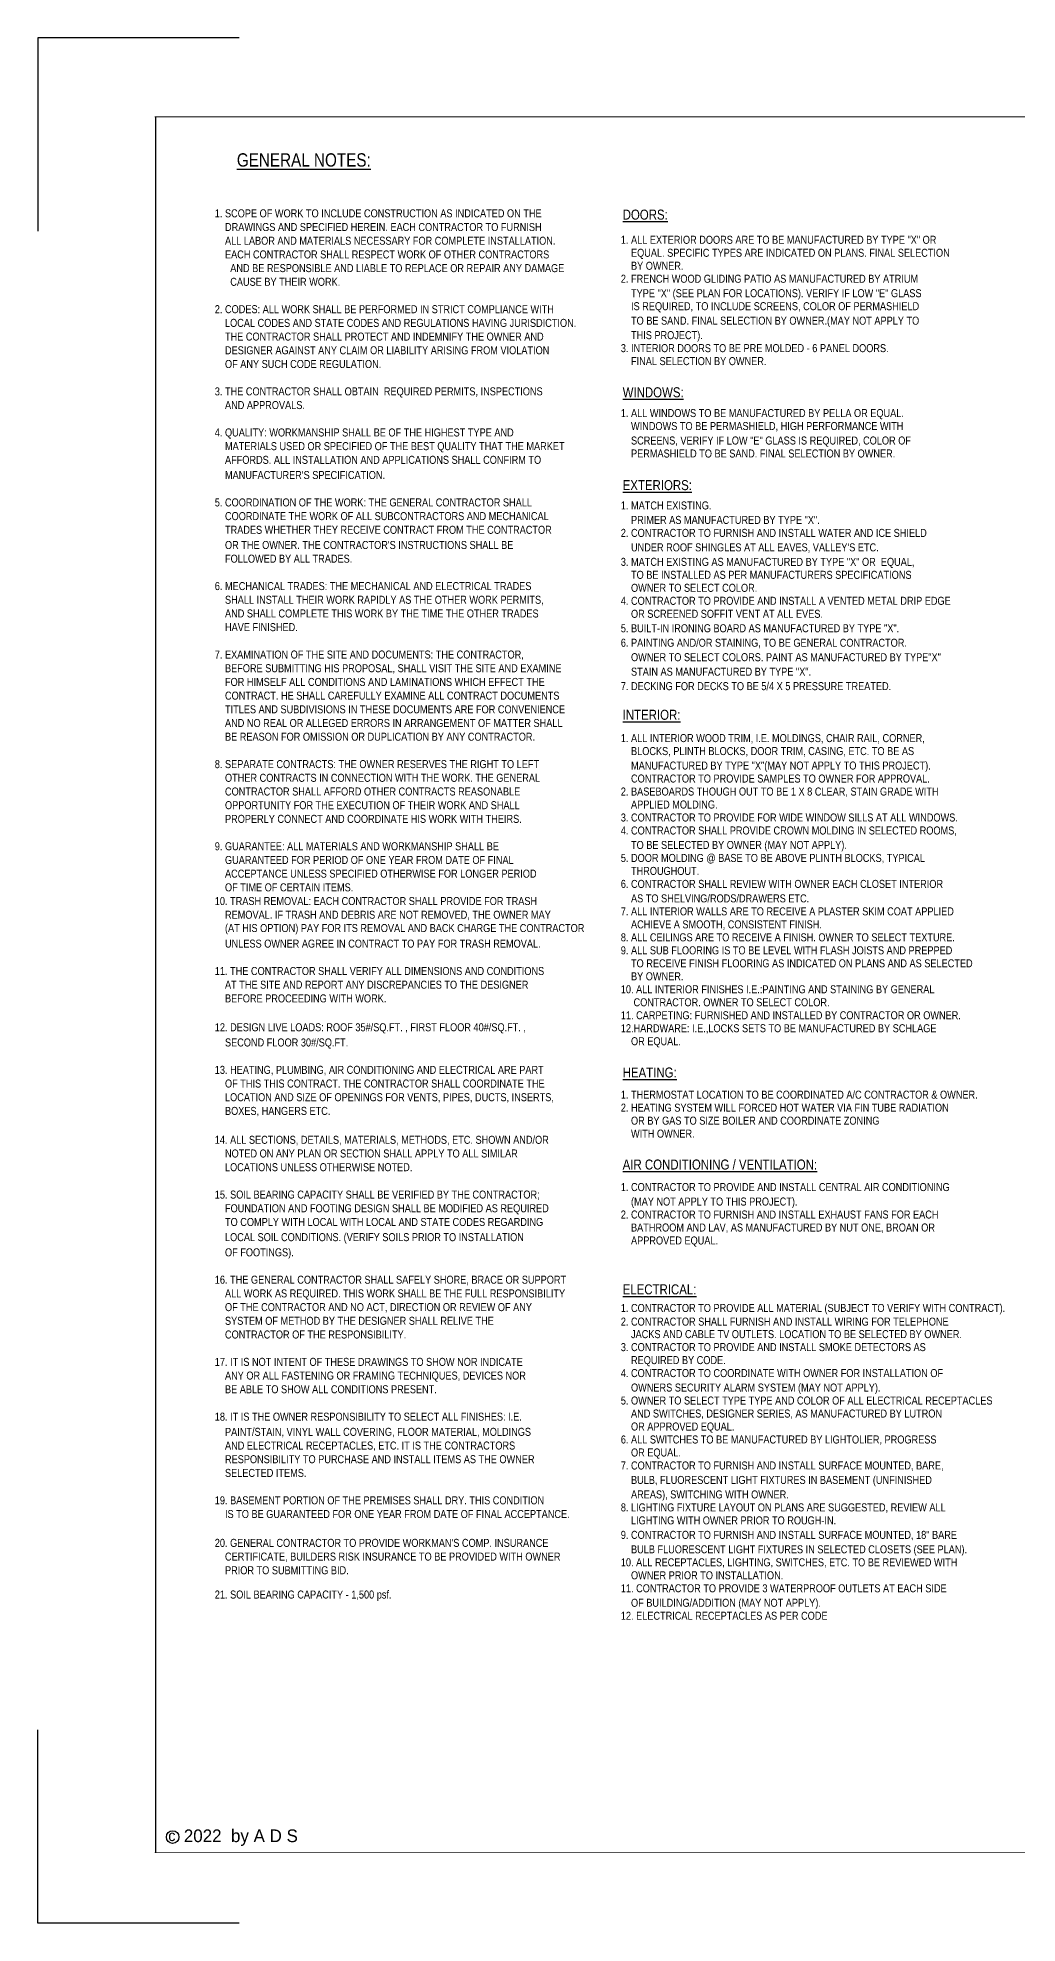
# Model space of a CAD drawing. Header units: inches. Extents: x -1842 to 12195, y -2228 to 2193.
# Drawn here: x 68 to 703, y 322 to 1546 of the extents above; entities that cross this region are included whole.
import ezdxf

# ---------------------------------------------------------------- set-up
doc = ezdxf.new("R2010")
doc.units = ezdxf.units.IN
doc.header["$LTSCALE"] = 6
doc.header["$MEASUREMENT"] = 0
doc.layers.add('Layer1', color=240, linetype='Continuous')
doc.layers.add('Title Block', color=7, linetype='Continuous')
doc.styles.add('HS-DESIGN-PLAN', font='GOTHIC.TTF', dxfattribs={"height": 0.09375})
doc.styles.add('HS-DESIGN-TTLB', font='GOTHIC.TTF')
doc.styles.get("Standard").update_dxf_attribs({"font": 'ARIALN.TTF'})

msp = doc.modelspace()

# ---------------------------------------------------------------- linework, layer by layer
msp.add_lwpolyline([(143.5333337, 1494.6223555, 0.5, 0.5, 0), (1638.5925684, 1494.6223555, 0, 0, 0), (1638.5925684, 368.173134, 0.5, 0.5, 0), (143.5333337, 368.173134, 0.5, 0.5, 0)], format="xyseb")
at = {"const_width": 0.5}
msp.add_lwpolyline([(143.9333337, 368.173134), (143.9333337, 1494.6223555)], dxfattribs=at)
msp.add_lwpolyline([(143.9333337, 368.173134), (143.9333337, 1494.6223555)], dxfattribs=at)
at = {"layer": 'Title Block'}
for p, q in [((198.3445601, 1545.9408227), (67.5409751, 1545.9408227)), ((198.3445601, 1545.9408227), (67.5409751, 1545.9408227)), ((198.3445601, 1545.9408227), (67.5409751, 1545.9408227)), ((198.3445601, 1545.9408227), (67.5409751, 1545.9408227)), ((198.3445601, 1545.9408227), (67.5409751, 1545.9408227)), ((198.3445601, 1545.9408227), (67.5409751, 1545.9408227)), ((67.5409751, 1545.9408227), (67.5409751, 1420.4503427)), ((67.5409751, 1545.9408227), (67.5409751, 1420.4503427)), ((67.5409751, 1545.9408227), (67.5409751, 1420.4503427)), ((67.5409751, 1545.9408227), (67.5409751, 1420.4503427)), ((198.3445601, 1545.9408227), (67.5409751, 1545.9408227)), ((198.3445601, 1545.9408227), (67.5409751, 1545.9408227)), ((198.3445601, 1545.9408227), (67.5409751, 1545.9408227)), ((198.3445601, 1545.9408227), (67.5409751, 1545.9408227)), ((198.3445601, 1545.9408227), (67.5409751, 1545.9408227)), ((198.3445601, 1545.9408227), (67.5409751, 1545.9408227)), ((67.5409751, 1545.9408227), (67.5409751, 1420.4503427)), ((67.5409751, 1545.9408227), (67.5409751, 1420.4503427)), ((67.5409751, 1545.9408227), (67.5409751, 1420.4503427)), ((67.5409751, 1545.9408227), (67.5409751, 1420.4503427)), ((143.9333337, 1494.6223555), (143.9333337, 368.173134)), ((67.5409906, 322.33768), (67.5409874, 447.82816)), ((67.5409906, 322.33768), (67.5409874, 447.82816)), ((67.5409906, 322.33768), (67.5409874, 447.82816)), ((67.5409906, 322.33768), (67.5409874, 447.82816)), ((67.5409906, 322.33768), (67.5409874, 447.82816)), ((67.5409906, 322.33768), (67.5409874, 447.82816)), ((67.5409906, 322.33768), (67.5409874, 447.82816)), ((67.5409906, 322.33768), (67.5409874, 447.82816)), ((198.3445756, 322.3376833), (67.5409906, 322.33768)), ((198.3445756, 322.3376833), (67.5409906, 322.33768)), ((198.3445756, 322.3376833), (67.5409906, 322.33768)), ((198.3445756, 322.3376833), (67.5409906, 322.33768)), ((198.3445756, 322.3376833), (67.5409906, 322.33768)), ((198.3445756, 322.3376833), (67.5409906, 322.33768)), ((198.3445756, 322.3376833), (67.5409906, 322.33768)), ((198.3445756, 322.3376833), (67.5409906, 322.33768)), ((198.3445756, 322.3376833), (67.5409906, 322.33768)), ((198.3445756, 322.3376833), (67.5409906, 322.33768)), ((198.3445756, 322.3376833), (67.5409906, 322.33768)), ((198.3445756, 322.3376833), (67.5409906, 322.33768))]:
    msp.add_line(p, q, dxfattribs=at)
msp.add_circle((155.1070124, 378.266087), 4.0733674, dxfattribs=at)

# ---------------------------------------------------------------- texts
for s, p in [('1. SCOPE OF WORK TO INCLUDE CONSTRUCTION AS INDICATED ON THE', (182.4671617, 1429.3784999)), ('    DRAWINGS AND SPECIFIED HEREIN. EACH CONTRACTOR TO FURNISH', (182.4671617, 1420.4915056)), ('    ALL LABOR AND MATERIALS NECESSARY FOR COMPLETE INSTALLATION.', (182.4671617, 1411.6045113)), ('    EACH CONTRACTOR SHALL RESPECT WORK OF OTHER CONTRACTORS', (182.4671617, 1402.717517)), ('1. ALL EXTERIOR DOORS ARE TO BE MANUFACTURED BY TYPE "X" OR', (445.9636658, 1412.2211549)), ('    EQUAL. SPECIFIC TYPES ARE INDICATED ON PLANS. FINAL SELECTION', (445.9636658, 1403.7937165)), ('   AND BE RESPONSIBLE AND LIABLE TO REPLACE OR REPAIR ANY DAMAGE ', (187.5465195, 1393.8305227)), ('    BY OWNER.', (445.9636658, 1395.3662781)), ('   CAUSE BY THEIR WORK.', (187.5465195, 1384.9435284)), ('2. FRENCH WOOD GLIDING PATIO AS MANUFACTURED BY ATRIUM', (445.9636658, 1386.9388397)), ('    TYPE "X" (SEE PLAN FOR LOCATIONS). VERIFY IF LOW "E" GLASS', (445.9636658, 1377.5482654)), ('2. CODES: ALL WORK SHALL BE PERFORMED IN STRICT COMPLIANCE WITH', (182.4671617, 1367.1695398)), ('    IS REQUIRED, TO INCLUDE SCREENS, COLOR OF PERMASHIELD', (445.9636658, 1369.120827)), ('    LOCAL CODES AND STATE CODES AND REGULATIONS HAVING JURISDICTION.', (182.4671617, 1358.2825455)), ('    TO BE SAND. FINAL SELECTION BY OWNER.(MAY NOT APPLY TO', (445.9636658, 1359.7302528)), ('    THE CONTRACTOR SHALL PROTECT AND INDEMNIFY THE OWNER AND', (182.4671617, 1349.3955512)), ('3. INTERIOR DOORS TO BE PRE MOLDED - 6 PANEL DOORS.', (445.9636658, 1341.9122401)), ('    THIS PROJECT).', (445.9636658, 1350.3396785)), ('    OF ANY SUCH CODE REGULATION.', (182.4671617, 1331.6215626)), ('    DESIGNER AGAINST ANY CLAIM OR LIABILITY ARISING FROM VIOLATION', (182.4671617, 1340.5085569)), ('    FINAL SELECTION BY OWNER.', (445.9636658, 1333.4848017)), ('3. THE CONTRACTOR SHALL OBTAIN  REQUIRED PERMITS, INSPECTIONS', (182.4671617, 1313.847574)), ('    AND APPROVALS.', (182.4671617, 1304.9605797)), ('1. ALL WINDOWS TO BE MANUFACTURED BY PELLA OR EQUAL.', (445.9636658, 1299.775048)), ('4. QUALITY: WORKMANSHIP SHALL BE OF THE HIGHEST TYPE AND', (182.4671617, 1287.1865911)), ('    WINDOWS TO BE PERMASHIELD, HIGH PERFORMANCE WITH ', (445.9636658, 1291.3476096)), ('    SCREENS, VERIFY IF LOW "E" GLASS IS REQUIRED, COLOR OF', (445.9636658, 1281.9570353)), ('    AFFORDS. ALL INSTALLATION AND APPLICATIONS SHALL CONFIRM TO ', (182.4671617, 1269.4126025)), ('    MATERIALS USED OR SPECIFIED OF THE BEST QUALITY THAT THE MARKET', (182.4671617, 1278.2995968)), ('    PERMASHIELD TO BE SAND. FINAL SELECTION BY OWNER.', (445.9636658, 1273.5295969)), ("    MANUFACTURER'S SPECIFICATION.", (182.4671617, 1259.5624899)), ('5. COORDINATION OF THE WORK: THE GENERAL CONTRACTOR SHALL', (182.4671617, 1241.7885013)), ('    COORDINATE THE WORK OF ALL SUBCONTRACTORS AND MECHANICAL', (182.4671617, 1232.901507)), ('1. MATCH EXISTING.', (445.9636658, 1239.8198432)), ('    TRADES WHETHER THEY RECEIVE CONTRACT FROM THE CONTRACTOR', (182.4671617, 1224.0145127)), ('2. CONTRACTOR TO FURNISH AND INSTALL WATER AND ICE SHIELD', (445.9636658, 1222.0018305)), ('    PRIMER AS MANUFACTURED BY TYPE "X".', (445.9636658, 1230.429269)), ("    OR THE OWNER. THE CONTRACTOR'S INSTRUCTIONS SHALL BE ", (182.4671617, 1214.1644001)), ("    UNDER ROOF SHINGLES AT ALL EAVES, VALLEY'S ETC.", (445.9636658, 1212.6112563)), ('    FOLLOWED BY ALL TRADES.', (182.4671617, 1205.2774058)), ('3. MATCH EXISTING AS MANUFACTURED BY TYPE "X" OR  EQUAL,', (445.9636658, 1203.2206821)), ('    TO BE INSTALLED AS PER MANUFACTURERS SPECIFICATIONS', (445.9636658, 1194.7932436)), ('6. MECHANICAL TRADES: THE MECHANICAL AND ELECTRICAL TRADES', (182.4671617, 1187.5034172)), ('    OWNER TO SELECT COLOR.', (445.9636658, 1186.3658052)), ('    AND SHALL COMPLETE THIS WORK BY THE TIME THE OTHER TRADES ', (182.4671617, 1169.7294286)), ('    SHALL INSTALL THEIR WORK RAPIDLY AS THE OTHER WORK PERMITS,', (182.4671617, 1178.6164229)), ('4. CONTRACTOR TO PROVIDE AND INSTALL A VENTED METAL DRIP EDGE', (445.9636658, 1177.9383668)), ('    OR SCREENED SOFFIT VENT AT ALL EVES.', (445.9636658, 1169.5109284)), ('    HAVE FINISHED.', (182.4671617, 1160.8424343)), ('5. BUILT-IN IRONING BOARD AS MANUFACTURED BY TYPE "X".', (445.9636658, 1160.1203541)), ('6. PAINTING AND/OR STAINING, TO BE GENERAL CONTRACTOR.', (445.9636658, 1150.7297799)), ('7. EXAMINATION OF THE SITE AND DOCUMENTS: THE CONTRACTOR,', (182.4671617, 1143.0684457)), ('    BEFORE SUBMITTING HIS PROPOSAL, SHALL VISIT THE SITE AND EXAMINE', (182.4671617, 1134.1814514)), ('    OWNER TO SELECT COLORS. PAINT AS MANUFACTURED BY TYPE"X"', (445.9636658, 1141.3392057)), ('    FOR HIMSELF ALL CONDITIONS AND LAMINATIONS WHICH EFFECT THE', (182.4671617, 1125.2944571)), ('7. DECKING FOR DECKS TO BE 5/4 X 5 PRESSURE TREATED.', (445.9636658, 1122.5580572)), ('    STAIN AS MANUFACTURED BY TYPE "X".', (445.9636658, 1131.9486314)), ('    CONTRACT. HE SHALL CAREFULLY EXAMINE ALL CONTRACT DOCUMENTS', (182.4671617, 1116.4074628)), ('    AND NO REAL OR ALLEGED ERRORS IN ARRANGEMENT OF MATTER SHALL', (182.4671617, 1098.6334742)), ('    TITLES AND SUBDIVISIONS IN THESE DOCUMENTS ARE FOR CONVENIENCE', (182.4671617, 1107.5204685)), ('    BE REASON FOR OMISSION OR DUPLICATION BY ANY CONTRACTOR.', (182.4671617, 1089.7464799)), ('1. ALL INTERIOR WOOD TRIM, I.E. MOLDINGS, CHAIR RAIL, CORNER,', (445.9636658, 1088.8483035)), ('8. SEPARATE CONTRACTS: THE OWNER RESERVES THE RIGHT TO LEFT', (182.4671617, 1071.9724913)), ('    BLOCKS, PLINTH BLOCKS, DOOR TRIM, CASING, ETC. TO BE AS', (445.9636658, 1080.4208651)), ('    OTHER CONTRACTS IN CONNECTION WITH THE WORK. THE GENERAL', (182.4671617, 1063.085497)), ('    CONTRACTOR TO PROVIDE SAMPLES TO OWNER FOR APPROVAL.', (445.9636658, 1062.6028524)), ('    MANUFACTURED BY TYPE "X"(MAY NOT APPLY TO THIS PROJECT).', (445.9636658, 1071.0302908)), ('    CONTRACTOR SHALL AFFORD OTHER CONTRACTS REASONABLE', (182.4671617, 1054.1985027)), ('2. BASEBOARDS THOUGH OUT TO BE 1 X 8 CLEAR, STAIN GRADE WITH', (445.9636658, 1054.175414)), ('    OPPORTUNITY FOR THE EXECUTION OF THEIR WORK AND SHALL', (182.4671617, 1045.3115084)), ('    PROPERLY CONNECT AND COORDINATE HIS WORK WITH THEIRS.', (182.4671617, 1036.4245141)), ('3. CONTRACTOR TO PROVIDE FOR WIDE WINDOW SILLS AT ALL WINDOWS.', (445.9636658, 1037.3205371)), ('    APPLIED MOLDING.', (445.9636658, 1045.7479756)), ('4. CONTRACTOR SHALL PROVIDE CROWN MOLDING IN SELECTED ROOMS,', (445.9636658, 1028.8930987)), ('9. GUARANTEE: ALL MATERIALS AND WORKMANSHIP SHALL BE ', (182.4671617, 1018.6505255)), ('5. DOOR MOLDING @ BASE TO BE ABOVE PLINTH BLOCKS, TYPICAL', (445.9636658, 1011.075086)), ('    TO BE SELECTED BY OWNER (MAY NOT APPLY).', (445.9636658, 1019.5025245)), ('    ACCEPTANCE UNLESS SPECIFIED OTHERWISE FOR LONGER PERIOD', (182.4671617, 1000.8765369)), ('    GUARANTEED FOR PERIOD OF ONE YEAR FROM DATE OF FINAL', (182.4671617, 1009.7635312)), ('    THROUGHOUT.', (445.9636658, 1002.6476476)), ('    OF TIME OF CERTAIN ITEMS.', (182.4671617, 991.9895426)), ('6. CONTRACTOR SHALL REVIEW WITH OWNER EACH CLOSET INTERIOR', (445.9636658, 994.2202092)), ('10. TRASH REMOVAL: EACH CONTRACTOR SHALL PROVIDE FOR TRASH', (182.4671617, 983.1025483)), ('    REMOVAL. IF TRASH AND DEBRIS ARE NOT REMOVED, THE OWNER MAY', (182.4671617, 974.215554)), ('7. ALL INTERIOR WALLS ARE TO RECEIVE A PLASTER SKIM COAT APPLIED', (445.9636658, 976.4021965)), ('    AS TO SHELVING/RODS/DRAWERS ETC.', (445.9636658, 984.829635)), ('    (AT HIS OPTION) PAY FOR ITS REMOVAL AND BACK CHARGE THE CONTRACTOR', (182.4671617, 965.5809868)), ('    ACHIEVE A SMOOTH, CONSISTENT FINISH.', (445.9636658, 967.9747581)), ('    UNLESS OWNER AGREE IN CONTRACT TO PAY FOR TRASH REMOVAL.', (182.4671617, 955.4784471)), ('8. ALL CEILINGS ARE TO RECEIVE A FINISH. OWNER TO SELECT TEXTURE.', (445.9636658, 959.5473197)), ('9. ALL SUB FLOORING IS TO BE LEVEL WITH FLASH JOISTS AND PREPPED', (445.9636658, 951.1198813)), ('11. THE CONTRACTOR SHALL VERIFY ALL DIMENSIONS AND CONDITIONS', (182.4671617, 937.7044585)), ('    TO RECEIVE FINISH FLOORING AS INDICATED ON PLANS AND AS SELECTED', (445.9636658, 942.6924429)), ('    AT THE SITE AND REPORT ANY DISCREPANCIES TO THE DESIGNER', (182.4671617, 928.8174642)), ('10. ALL INTERIOR FINISHES I.E.:PAINTING AND STAINING BY GENERAL ', (445.9636658, 925.837566)), ('    BY OWNER.', (445.9636658, 934.2650044)), ('    BEFORE PROCEEDING WITH WORK.', (182.4671617, 919.9304699)), ('     CONTRACTOR. OWNER TO SELECT COLOR.', (445.9636658, 917.4101276)), ('12. DESIGN LIVE LOADS: ROOF 35#/SQ.FT. , FIRST FLOOR 40#/SQ.FT. ,', (182.4671617, 901.193363)), ('11. CARPETING: FURNISHED AND INSTALLED BY CONTRACTOR OR OWNER.', (445.9636658, 908.9826892)), ('12.HARDWARE: I.E.,LOCKS SETS TO BE MANUFACTURED BY SCHLAGE', (445.9636658, 900.5552507)), ('    SECOND FLOOR 30#/SQ.FT.', (182.4671617, 891.3432504)), ('    OR EQUAL.', (445.9636658, 892.1278123)), ('13. HEATING, PLUMBING, AIR CONDITIONING AND ELECTRICAL ARE PART', (182.4671617, 873.5692618)), ('    OF THIS THIS CONTRACT. THE CONTRACTOR SHALL COORDINATE THE ', (182.4671617, 864.6822675)), ('    LOCATION AND SIZE OF OPENINGS FOR VENTS, PIPES, DUCTS, INSERTS,', (182.4671617, 855.7952732)), ('1. THERMOSTAT LOCATION TO BE COORDINATED A/C CONTRACTOR & OWNER.', (445.9636658, 857.4549228)), ('    BOXES, HANGERS ETC.', (182.4671617, 846.9082789)), ('2. HEATING SYSTEM WILL FORCED HOT WATER VIA FIN TUBE RADIATION', (445.9636658, 849.0274844)), ('    OR BY GAS TO SIZE BOILER AND COORDINATE ZONING', (445.9636658, 840.600046)), ('14. ALL SECTIONS, DETAILS, MATERIALS, METHODS, ETC. SHOWN AND/OR', (182.4671617, 828.171172)), ('    WITH OWNER.', (445.9636658, 832.1726075)), ('    NOTED ON ANY PLAN OR SECTION SHALL APPLY TO ALL SIMILAR', (182.4671617, 819.2841777)), ('    LOCATIONS UNLESS OTHERWISE NOTED.', (182.4671617, 810.3971834)), ('15. SOIL BEARING CAPACITY SHALL BE VERIFIED BY THE CONTRACTOR;', (182.4671617, 792.6231948)), ('1. CONTRACTOR TO PROVIDE AND INSTALL CENTRAL AIR CONDITIONING', (445.9636658, 797.499718)), ('    FOUNDATION AND FOOTING DESIGN SHALL BE MODIFIED AS REQUIRED', (182.4671617, 783.7362005)), ('2. CONTRACTOR TO FURNISH AND INSTALL EXHAUST FANS FOR EACH', (445.9636658, 779.6817054)), ('    (MAY NOT APPLY TO THIS PROJECT).', (445.9636658, 788.1091438)), ('    TO COMPLY WITH LOCAL WITH LOCAL AND STATE CODES REGARDING ', (182.4671617, 774.8492062)), ('    BATHROOM AND LAV, AS MANUFACTURED BY NUT ONE, BROAN OR', (445.9636658, 771.254267)), ('    OF FOOTINGS).', (182.4671617, 755.148981)), ('    LOCAL SOIL CONDITIONS. (VERIFY SOILS PRIOR TO INSTALLATION', (182.4671617, 764.9990936)), ('    APPROVED EQUAL.', (445.9636658, 762.8268285)), ('16. THE GENERAL CONTRACTOR SHALL SAFELY SHORE, BRACE OR SUPPORT', (182.4671617, 737.3749924)), ('    ALL WORK AS REQUIRED. THIS WORK SHALL BE THE FULL RESPONSIBILITY', (182.4671617, 728.4879981)), ('    OF THE CONTRACTOR AND NO ACT, DIRECTION OR REVIEW OF ANY ', (182.4671617, 719.6010038)), ('1. CONTRACTOR TO PROVIDE ALL MATERIAL (SUBJECT TO VERIFY WITH CONTRACT).', (445.9636658, 719.0430483)), ('    SYSTEM OF METHOD BY THE DESIGNER SHALL RELIVE THE ', (182.4671617, 710.7140095)), ('2. CONTRACTOR SHALL FURNISH AND INSTALL WIRING FOR TELEPHONE', (445.9636658, 710.1885222)), ('    CONTRACTOR OF THE RESPONSIBILITY.', (182.4671617, 701.8270152)), ('3. CONTRACTOR TO PROVIDE AND INSTALL SMOKE DETECTORS AS', (445.9636658, 693.6433717)), ('    JACKS AND CABLE TV OUTLETS. LOCATION TO BE SELECTED BY OWNER.', (445.9636658, 702.0708101)), ('17. IT IS NOT INTENT OF THESE DRAWINGS TO SHOW NOR INDICATE', (182.4671617, 684.0530266)), ('    REQUIRED BY CODE.', (445.9636658, 685.2159332)), ('    ANY OR ALL FASTENING OR FRAMING TECHNIQUES, DEVICES NOR', (182.4671617, 675.1660323)), ('4. CONTRACTOR TO COORDINATE WITH OWNER FOR INSTALLATION OF', (445.9636658, 676.7884948)), ('    BE ABLE TO SHOW ALL CONDITIONS PRESENT.', (182.4671617, 666.279038)), ('5. OWNER TO SELECT TYPE TYPE AND COLOR OF ALL ELECTRICAL RECEPTACLES', (445.9636658, 658.9704821)), ('    OWNERS SECURITY ALARM SYSTEM (MAY NOT APPLY).', (445.9636658, 667.3979206)), ('18. IT IS THE OWNER RESPONSIBILITY TO SELECT ALL FINISHES: I.E.', (182.4671617, 648.5050494)), ('    AND SWITCHES, DESIGNER SERIES, AS MANUFACTURED BY LUTRON', (445.9636658, 650.5430437)), ('    PAINT/STAIN, VINYL WALL COVERING, FLOOR MATERIAL, MOLDINGS', (182.4671617, 638.6549367)), ('6. ALL SWITCHES TO BE MANUFACTURED BY LIGHTOLIER, PROGRESS', (445.9636658, 633.6881669)), ('    OR APPROVED EQUAL.', (445.9636658, 642.1156053)), ('    AND ELECTRICAL RECEPTACLES, ETC. IT IS THE CONTRACTORS', (182.4671617, 629.7679424)), ('    RESPONSIBILITY TO PURCHASE AND INSTALL ITEMS AS THE OWNER', (182.4671617, 620.8809481)), ('    OR EQUAL.', (445.9636658, 625.2607285)), ('    SELECTED ITEMS.', (182.4671617, 611.9939538)), ('7. CONTRACTOR TO FURNISH AND INSTALL SURFACE MOUNTED, BARE,', (445.9636658, 616.83329)), ('    BULB, FLUORESCENT LIGHT FIXTURES IN BASEMENT (UNFINISHED ', (445.9636658, 607.4427158)), ('    AREAS), SWITCHING WITH OWNER.', (445.9636658, 598.0521416)), ('19. BASEMENT PORTION OF THE PREMISES SHALL DRY. THIS CONDITION', (182.4671617, 594.2199652)), ('    IS TO BE GUARANTEED FOR ONE YEAR FROM DATE OF FINAL ACCEPTANCE.', (182.4671617, 585.3329709)), ('8. LIGHTING FIXTURE LAYOUT ON PLANS ARE SUGGESTED, REVIEW ALL', (445.9636658, 589.6247031)), ('9. CONTRACTOR TO FURNISH AND INSTALL SURFACE MOUNTED, 18" BARE', (445.9636658, 571.8066905)), ('    LIGHTING WITH OWNER PRIOR TO ROUGH-IN.', (445.9636658, 581.1972647)), ("20. GENERAL CONTRACTOR TO PROVIDE WORKMAN'S COMP. INSURANCE", (182.4671617, 566.595864)), ('    CERTIFICATE, BUILDERS RISK INSURANCE TO BE PROVIDED WITH OWNER', (182.4671617, 557.7088697)), ('    BULB FLUORESCENT LIGHT FIXTURES IN SELECTED CLOSETS (SEE PLAN).', (445.9636658, 562.4161162)), ('    PRIOR TO SUBMITTING BID.', (182.4671617, 548.8218754)), ('10. ALL RECEPTACLES, LIGHTING, SWITCHES, ETC. TO BE REVIEWED WITH', (445.9636658, 553.9886778)), ('    OWNER PRIOR TO INSTALLATION.', (445.9636658, 545.5612394)), ('21. SOIL BEARING CAPACITY - 1,500 psf.', (182.4671617, 533.070864)), ('11. CONTRACTOR TO PROVIDE 3 WATERPROOF OUTLETS AT EACH SIDE', (445.9636658, 537.133801)), ('    OF BUILDING/ADDITION (MAY NOT APPLY).', (445.9636658, 527.7432267)), ('12. ELECTRICAL RECEPTACLES AS PER CODE', (445.9636658, 519.3157883))]:
    msp.add_text(s, height=5.1916626).set_placement(p)
at = {"attachment_point": 1}
for s, insert, char_height, width in [('{\\LGENERAL NOTES:}', (196.7893826, 1470.9385516), 8.64, 165.44232), ('{\\LDOORS:}', (447.1621654, 1434.3805491), 6.48, 72.952596), ('{\\LWINDOWS:}', (447.1621654, 1319.0933165), 6.48, 72.95256), ('{\\LEXTERIORS:}', (447.1621654, 1258.8531417), 6.48, 72.95256), ('{\\LINTERIOR:}', (447.1621654, 1109.8106384), 6.48, 72.95256), ('{\\LHEATING:}', (447.1621654, 877.6782408), 6.48, 72.95256)]:
    msp.add_mtext(s, dxfattribs=dict(at, insert=insert, char_height=char_height, width=width))
at = {"char_height": 6.48, "attachment_point": 1}
for s, insert in [('{\\LAIR CONDITIONING / VENTILATION:}', (447.1621654, 817.957376)), ('{\\LELECTRICAL:}', (447.1621654, 736.9447239))]:
    msp.add_mtext(s, dxfattribs=dict(at, insert=insert))
at = {"layer": 'Layer1', "insert": (181.0470335, 338.9925458), "char_height": 0.05, "attachment_point": 1}
msp.add_mtext_dynamic_manual_height_columns('single family residental', width=305.986453134, gutter_width=1, heights=[0], dxfattribs=at)
msp.add_mtext_dynamic_manual_height_columns('single family residental', width=305.986453134, gutter_width=1, heights=[0], dxfattribs=at)
at = {"layer": 'Title Block', "insert": (152.2571074, 382.7286491), "char_height": 7.05375, "attachment_point": 1, "style": 'HS-DESIGN-PLAN'}
msp.add_mtext_dynamic_manual_height_columns('c', width=0.213936353, gutter_width=0.46875, heights=[0], dxfattribs=at)
at = {"layer": 'Title Block', "insert": (162.369751, 383.2304382), "char_height": 8.229375, "width": 286.020616253, "attachment_point": 1, "style": 'HS-DESIGN-TTLB'}
msp.add_mtext('2022  by A D S', dxfattribs=at)

doc.saveas('drawing.dxf')
